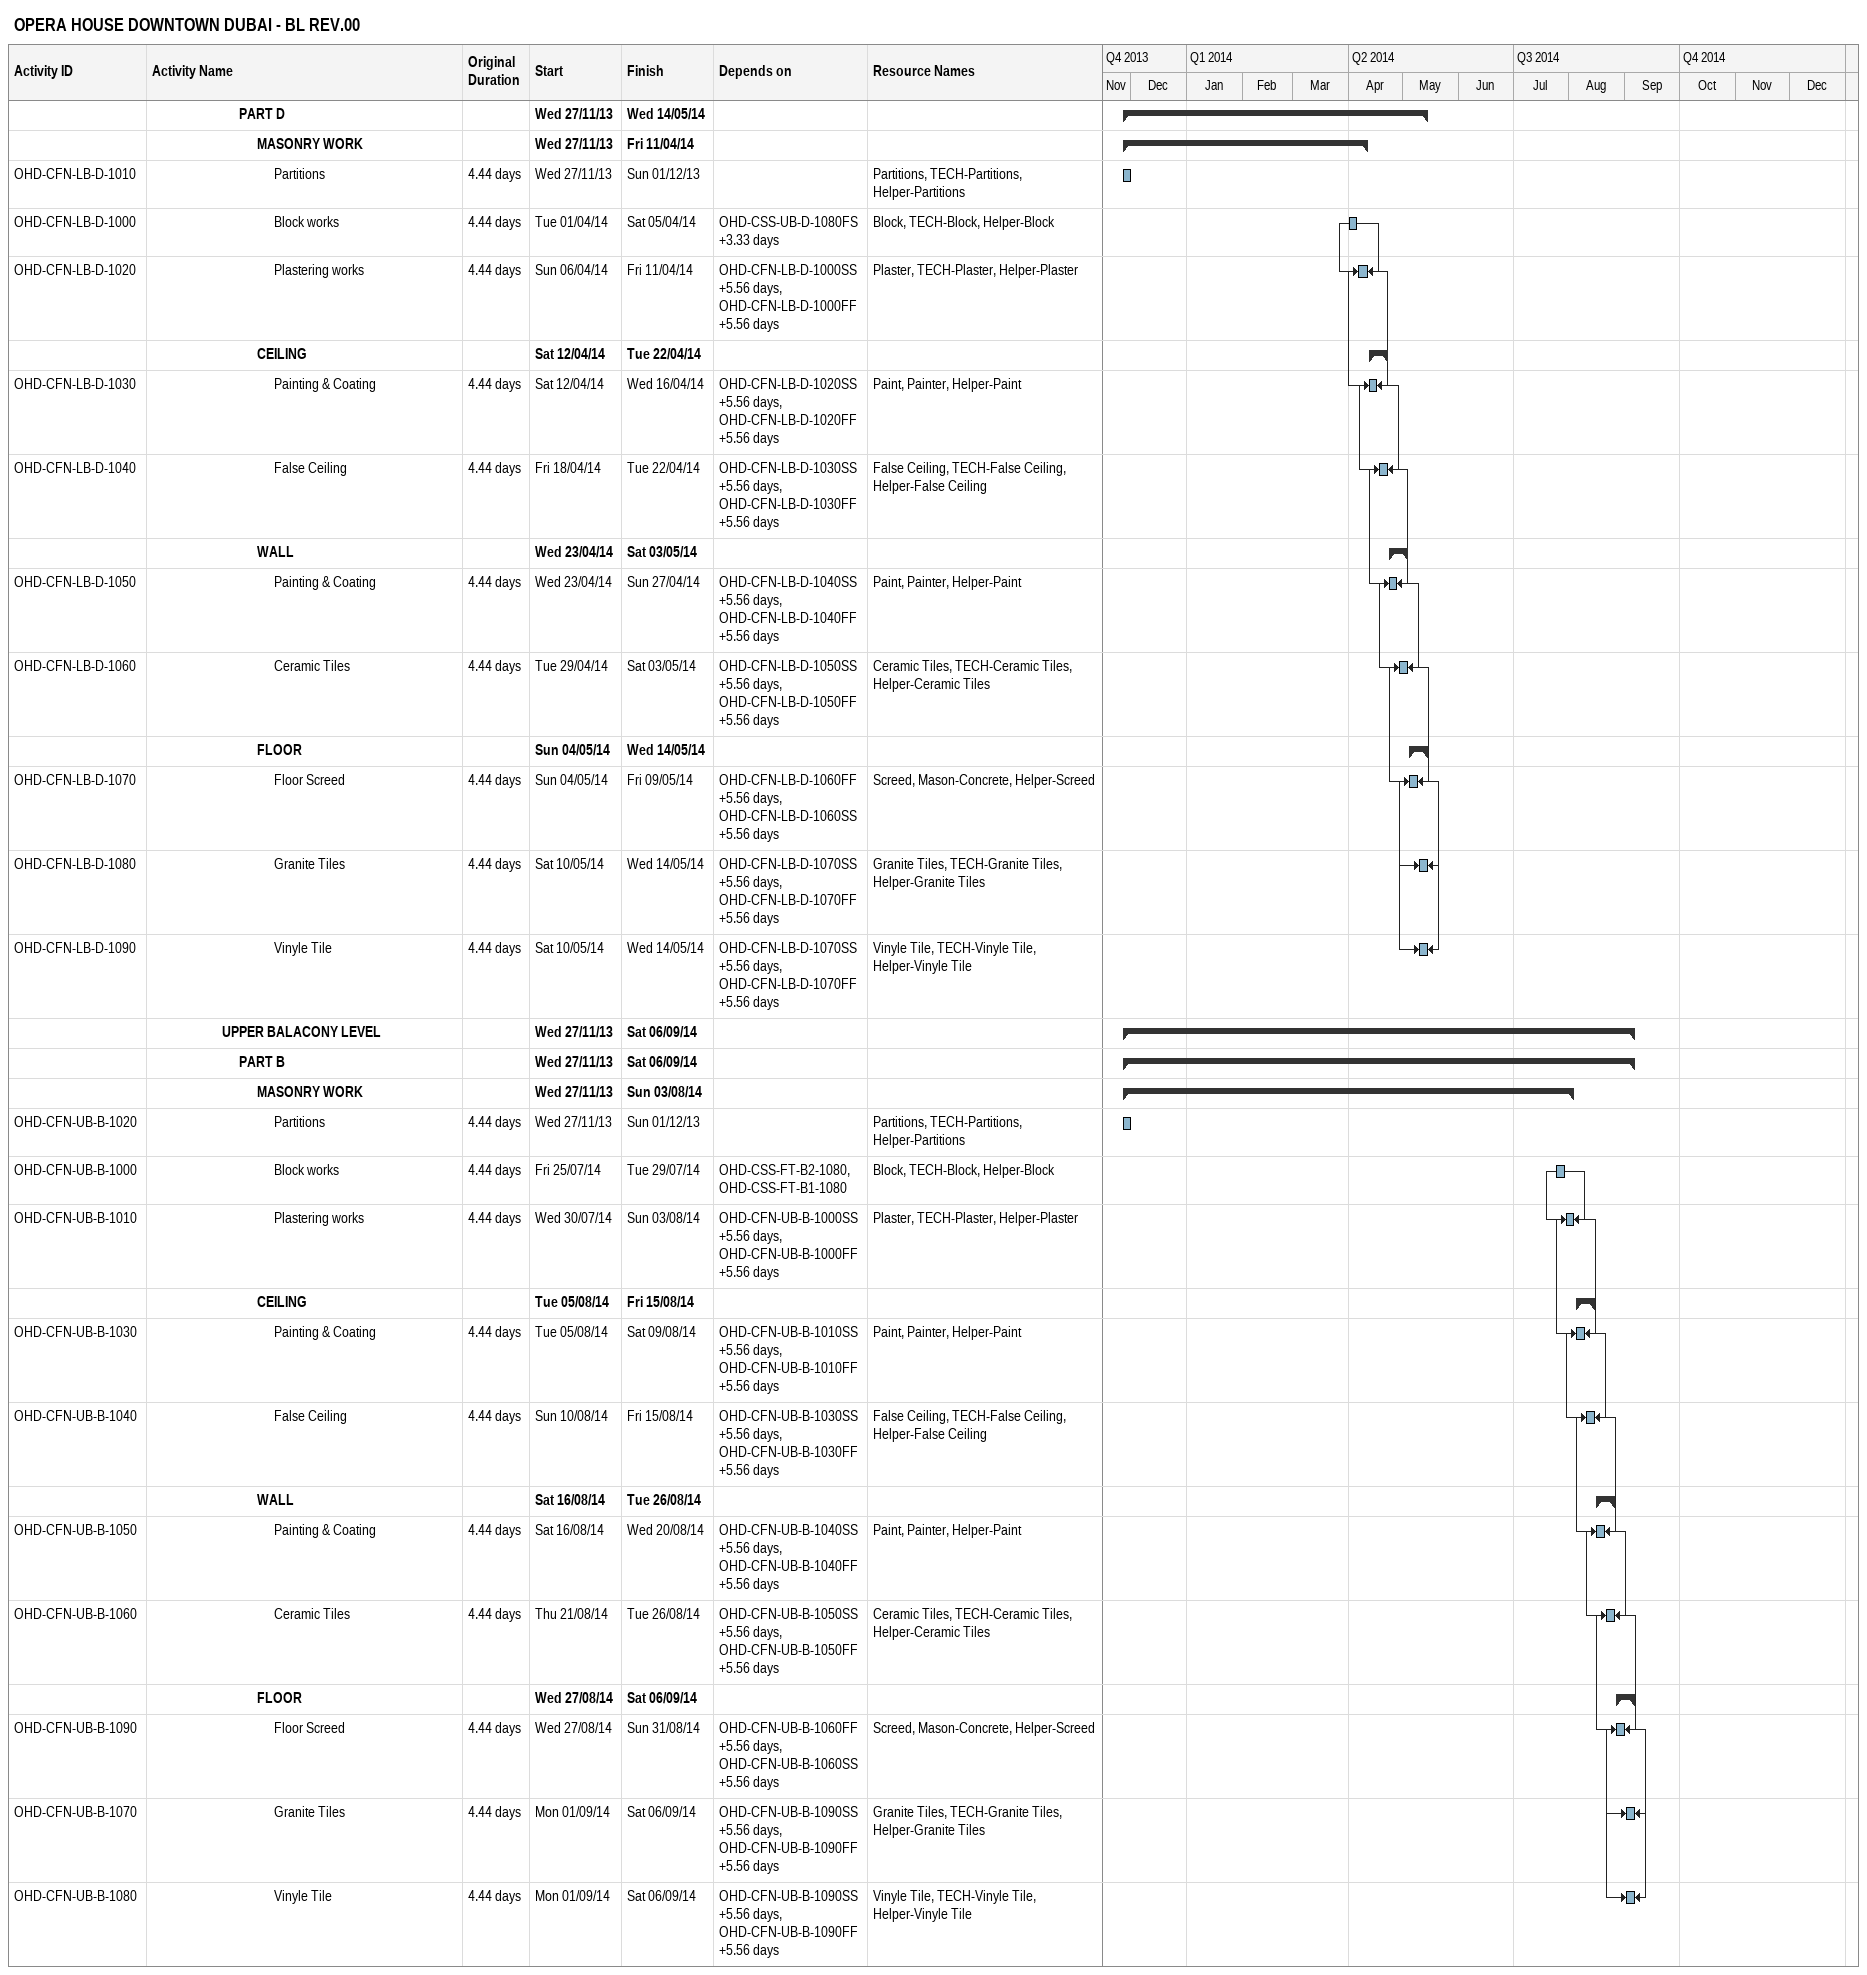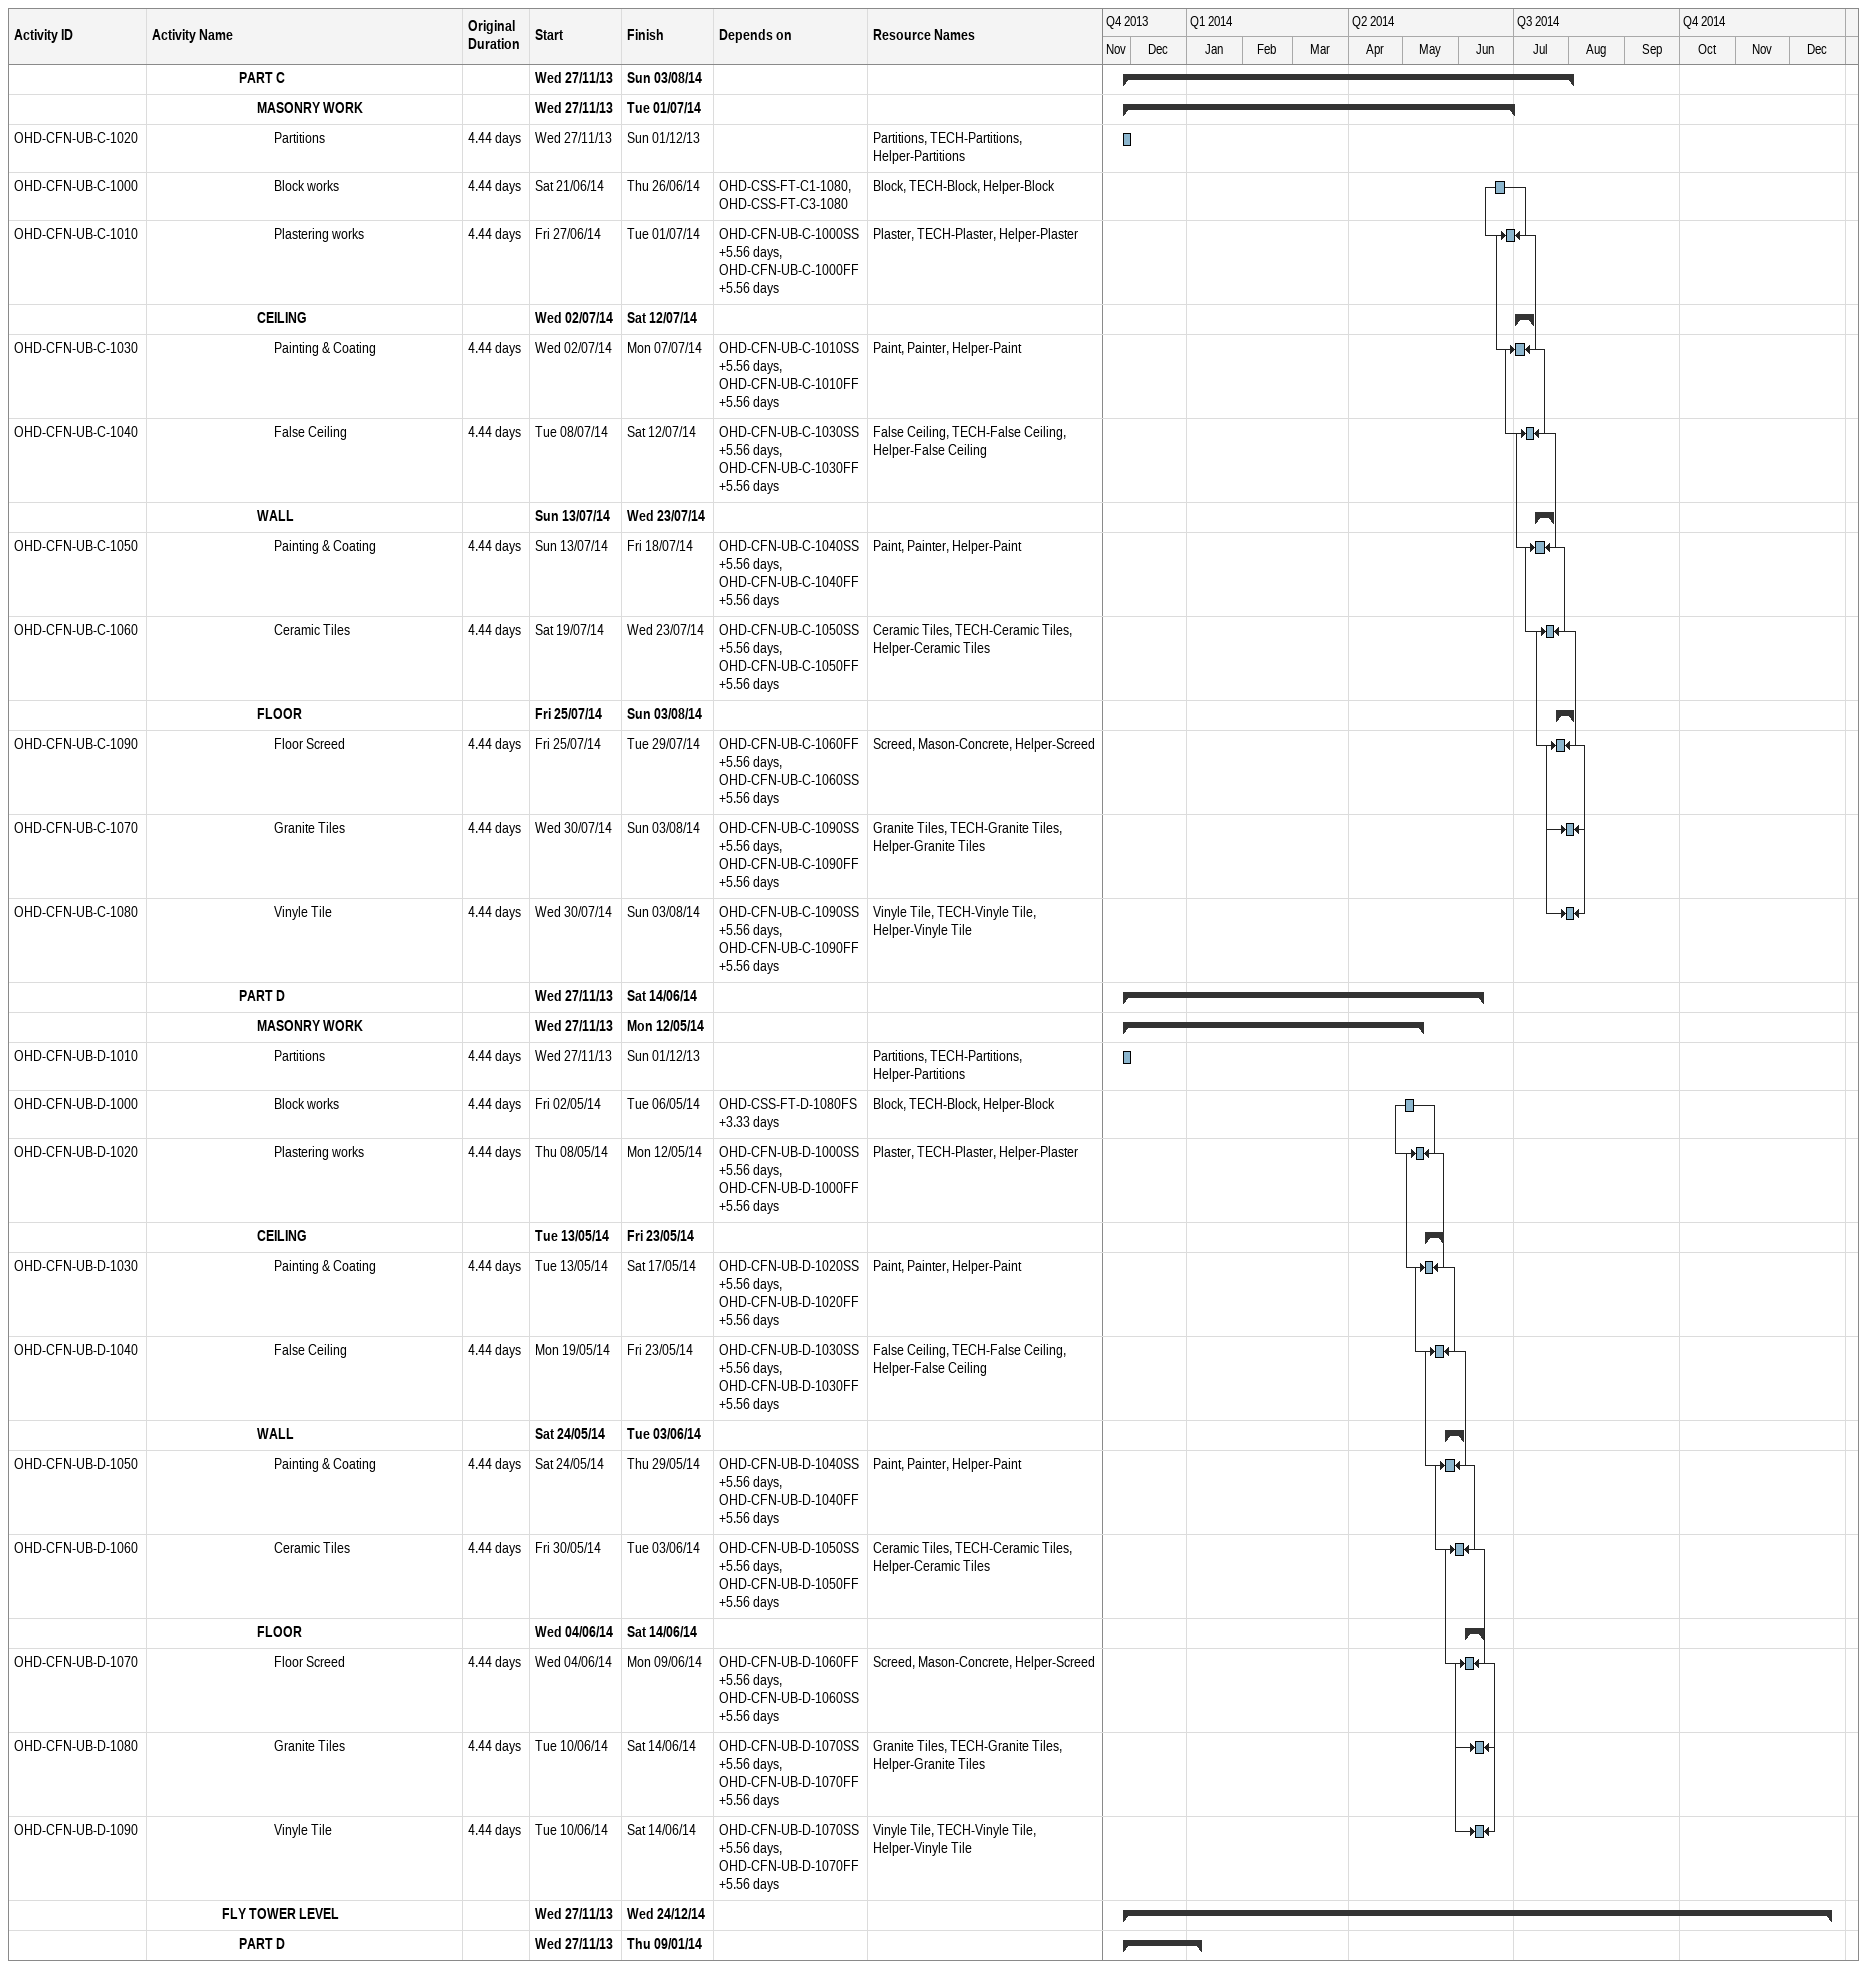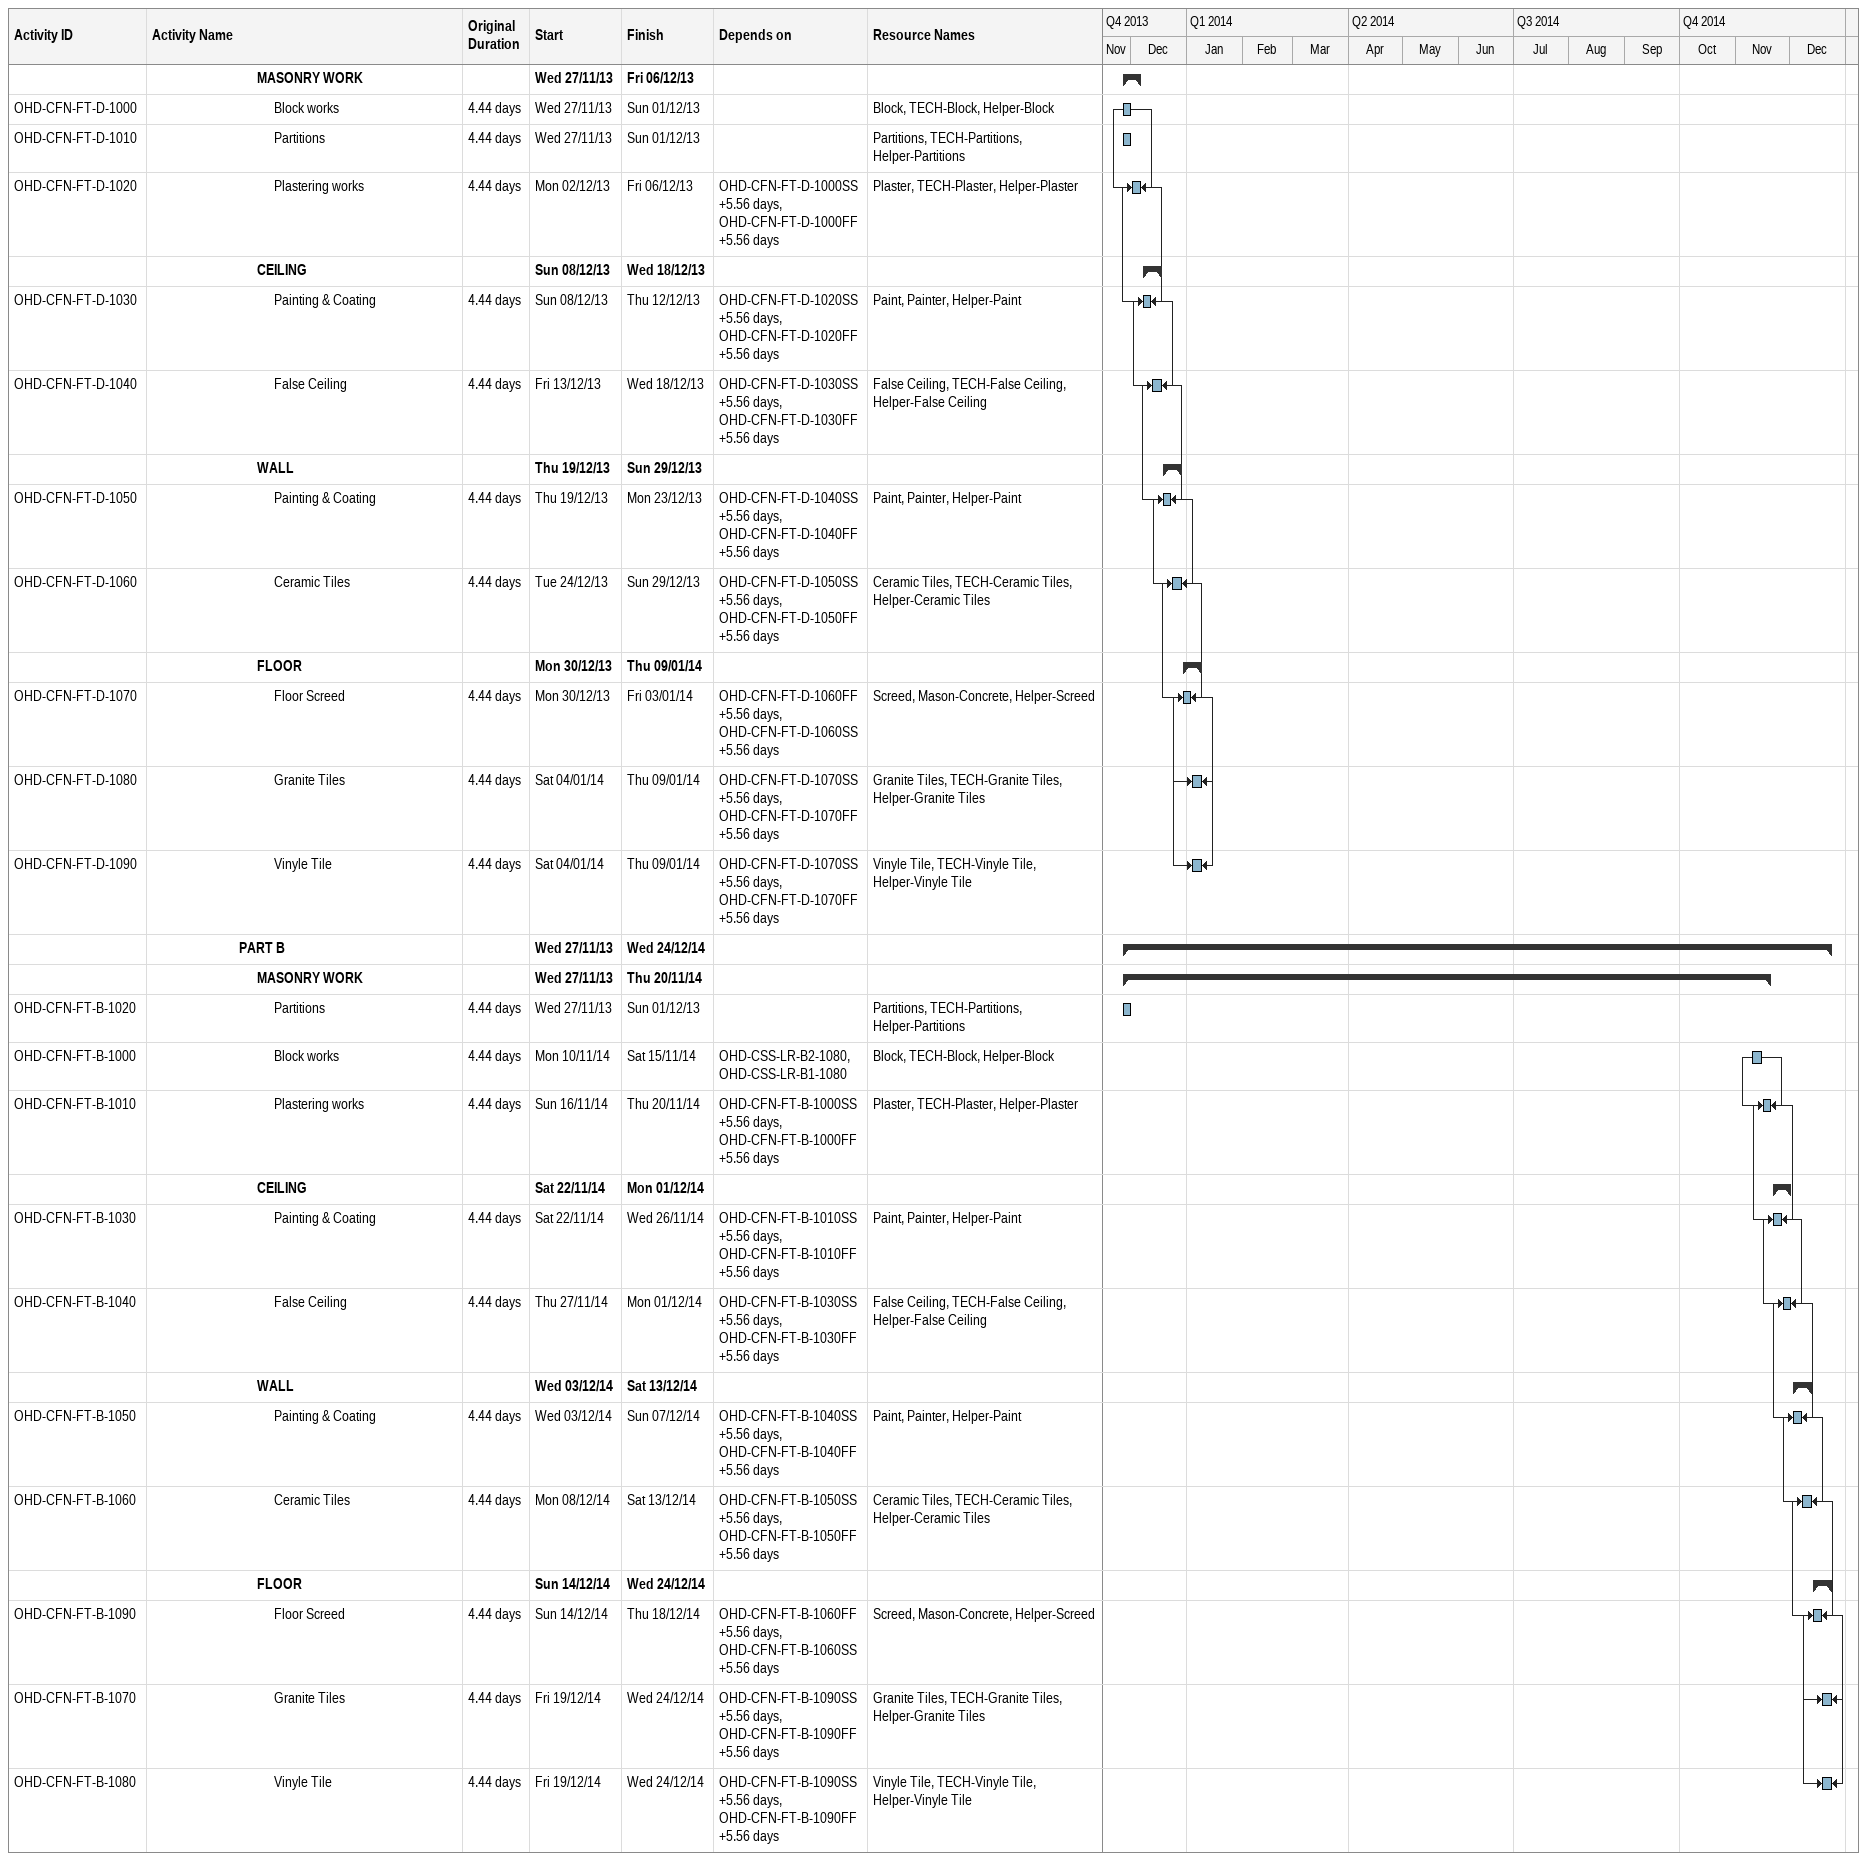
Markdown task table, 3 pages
OPERA HOUSE DOWNTOWN DUBAI - BL REV.00

| ID | Level | Task | Original duration | Start | Finish | Predecessors | Resources |
|---|---|---|---|---|---|---|---|
|  | 6 | **PART D** |  | 2013-11-27 | 2014-05-14 |  |  |
|  | 7 | **MASONRY WORK** |  | 2013-11-27 | 2014-04-11 |  |  |
| OHD-CFN-LB-D-1010 | 8 | Partitions | 4.44d | 2013-11-27 | 2013-12-01 |  | Partitions, TECH-Partitions, Helper-Partitions |
| OHD-CFN-LB-D-1000 | 8 | Block works | 4.44d | 2014-04-01 | 2014-04-05 | OHD-CSS-UB-D-1080FS+3.33d | Block, TECH-Block, Helper-Block |
| OHD-CFN-LB-D-1020 | 8 | Plastering works | 4.44d | 2014-04-06 | 2014-04-11 | OHD-CFN-LB-D-1000SS+5.56d, OHD-CFN-LB-D-1000FF+5.56d | Plaster, TECH-Plaster, Helper-Plaster |
|  | 7 | **CEILING** |  | 2014-04-12 | 2014-04-22 |  |  |
| OHD-CFN-LB-D-1030 | 8 | Painting & Coating | 4.44d | 2014-04-12 | 2014-04-16 | OHD-CFN-LB-D-1020SS+5.56d, OHD-CFN-LB-D-1020FF+5.56d | Paint, Painter, Helper-Paint |
| OHD-CFN-LB-D-1040 | 8 | False Ceiling | 4.44d | 2014-04-18 | 2014-04-22 | OHD-CFN-LB-D-1030SS+5.56d, OHD-CFN-LB-D-1030FF+5.56d | False Ceiling, TECH-False Ceiling, Helper-False Ceiling |
|  | 7 | **WALL** |  | 2014-04-23 | 2014-05-03 |  |  |
| OHD-CFN-LB-D-1050 | 8 | Painting & Coating | 4.44d | 2014-04-23 | 2014-04-27 | OHD-CFN-LB-D-1040SS+5.56d, OHD-CFN-LB-D-1040FF+5.56d | Paint, Painter, Helper-Paint |
| OHD-CFN-LB-D-1060 | 8 | Ceramic Tiles | 4.44d | 2014-04-29 | 2014-05-03 | OHD-CFN-LB-D-1050SS+5.56d, OHD-CFN-LB-D-1050FF+5.56d | Ceramic Tiles, TECH-Ceramic Tiles, Helper-Ceramic Tiles |
|  | 7 | **FLOOR** |  | 2014-05-04 | 2014-05-14 |  |  |
| OHD-CFN-LB-D-1070 | 8 | Floor Screed | 4.44d | 2014-05-04 | 2014-05-09 | OHD-CFN-LB-D-1060FF+5.56d, OHD-CFN-LB-D-1060SS+5.56d | Screed, Mason-Concrete, Helper-Screed |
| OHD-CFN-LB-D-1080 | 8 | Granite Tiles | 4.44d | 2014-05-10 | 2014-05-14 | OHD-CFN-LB-D-1070SS+5.56d, OHD-CFN-LB-D-1070FF+5.56d | Granite Tiles, TECH-Granite Tiles, Helper-Granite Tiles |
| OHD-CFN-LB-D-1090 | 8 | Vinyle Tile | 4.44d | 2014-05-10 | 2014-05-14 | OHD-CFN-LB-D-1070SS+5.56d, OHD-CFN-LB-D-1070FF+5.56d | Vinyle Tile, TECH-Vinyle Tile, Helper-Vinyle Tile |
|  | 5 | **UPPER BALACONY LEVEL** |  | 2013-11-27 | 2014-09-06 |  |  |
|  | 6 | **PART B** |  | 2013-11-27 | 2014-09-06 |  |  |
|  | 7 | **MASONRY WORK** |  | 2013-11-27 | 2014-08-03 |  |  |
| OHD-CFN-UB-B-1020 | 8 | Partitions | 4.44d | 2013-11-27 | 2013-12-01 |  | Partitions, TECH-Partitions, Helper-Partitions |
| OHD-CFN-UB-B-1000 | 8 | Block works | 4.44d | 2014-07-25 | 2014-07-29 | OHD-CSS-FT-B2-1080, OHD-CSS-FT-B1-1080 | Block, TECH-Block, Helper-Block |
| OHD-CFN-UB-B-1010 | 8 | Plastering works | 4.44d | 2014-07-30 | 2014-08-03 | OHD-CFN-UB-B-1000SS+5.56d, OHD-CFN-UB-B-1000FF+5.56d | Plaster, TECH-Plaster, Helper-Plaster |
|  | 7 | **CEILING** |  | 2014-08-05 | 2014-08-15 |  |  |
| OHD-CFN-UB-B-1030 | 8 | Painting & Coating | 4.44d | 2014-08-05 | 2014-08-09 | OHD-CFN-UB-B-1010SS+5.56d, OHD-CFN-UB-B-1010FF+5.56d | Paint, Painter, Helper-Paint |
| OHD-CFN-UB-B-1040 | 8 | False Ceiling | 4.44d | 2014-08-10 | 2014-08-15 | OHD-CFN-UB-B-1030SS+5.56d, OHD-CFN-UB-B-1030FF+5.56d | False Ceiling, TECH-False Ceiling, Helper-False Ceiling |
|  | 7 | **WALL** |  | 2014-08-16 | 2014-08-26 |  |  |
| OHD-CFN-UB-B-1050 | 8 | Painting & Coating | 4.44d | 2014-08-16 | 2014-08-20 | OHD-CFN-UB-B-1040SS+5.56d, OHD-CFN-UB-B-1040FF+5.56d | Paint, Painter, Helper-Paint |
| OHD-CFN-UB-B-1060 | 8 | Ceramic Tiles | 4.44d | 2014-08-21 | 2014-08-26 | OHD-CFN-UB-B-1050SS+5.56d, OHD-CFN-UB-B-1050FF+5.56d | Ceramic Tiles, TECH-Ceramic Tiles, Helper-Ceramic Tiles |
|  | 7 | **FLOOR** |  | 2014-08-27 | 2014-09-06 |  |  |
| OHD-CFN-UB-B-1090 | 8 | Floor Screed | 4.44d | 2014-08-27 | 2014-08-31 | OHD-CFN-UB-B-1060FF+5.56d, OHD-CFN-UB-B-1060SS+5.56d | Screed, Mason-Concrete, Helper-Screed |
| OHD-CFN-UB-B-1070 | 8 | Granite Tiles | 4.44d | 2014-09-01 | 2014-09-06 | OHD-CFN-UB-B-1090SS+5.56d, OHD-CFN-UB-B-1090FF+5.56d | Granite Tiles, TECH-Granite Tiles, Helper-Granite Tiles |
| OHD-CFN-UB-B-1080 | 8 | Vinyle Tile | 4.44d | 2014-09-01 | 2014-09-06 | OHD-CFN-UB-B-1090SS+5.56d, OHD-CFN-UB-B-1090FF+5.56d | Vinyle Tile, TECH-Vinyle Tile, Helper-Vinyle Tile |
|  | 6 | **PART C** |  | 2013-11-27 | 2014-08-03 |  |  |
|  | 7 | **MASONRY WORK** |  | 2013-11-27 | 2014-07-01 |  |  |
| OHD-CFN-UB-C-1020 | 8 | Partitions | 4.44d | 2013-11-27 | 2013-12-01 |  | Partitions, TECH-Partitions, Helper-Partitions |
| OHD-CFN-UB-C-1000 | 8 | Block works | 4.44d | 2014-06-21 | 2014-06-26 | OHD-CSS-FT-C1-1080, OHD-CSS-FT-C3-1080 | Block, TECH-Block, Helper-Block |
| OHD-CFN-UB-C-1010 | 8 | Plastering works | 4.44d | 2014-06-27 | 2014-07-01 | OHD-CFN-UB-C-1000SS+5.56d, OHD-CFN-UB-C-1000FF+5.56d | Plaster, TECH-Plaster, Helper-Plaster |
|  | 7 | **CEILING** |  | 2014-07-02 | 2014-07-12 |  |  |
| OHD-CFN-UB-C-1030 | 8 | Painting & Coating | 4.44d | 2014-07-02 | 2014-07-07 | OHD-CFN-UB-C-1010SS+5.56d, OHD-CFN-UB-C-1010FF+5.56d | Paint, Painter, Helper-Paint |
| OHD-CFN-UB-C-1040 | 8 | False Ceiling | 4.44d | 2014-07-08 | 2014-07-12 | OHD-CFN-UB-C-1030SS+5.56d, OHD-CFN-UB-C-1030FF+5.56d | False Ceiling, TECH-False Ceiling, Helper-False Ceiling |
|  | 7 | **WALL** |  | 2014-07-13 | 2014-07-23 |  |  |
| OHD-CFN-UB-C-1050 | 8 | Painting & Coating | 4.44d | 2014-07-13 | 2014-07-18 | OHD-CFN-UB-C-1040SS+5.56d, OHD-CFN-UB-C-1040FF+5.56d | Paint, Painter, Helper-Paint |
| OHD-CFN-UB-C-1060 | 8 | Ceramic Tiles | 4.44d | 2014-07-19 | 2014-07-23 | OHD-CFN-UB-C-1050SS+5.56d, OHD-CFN-UB-C-1050FF+5.56d | Ceramic Tiles, TECH-Ceramic Tiles, Helper-Ceramic Tiles |
|  | 7 | **FLOOR** |  | 2014-07-25 | 2014-08-03 |  |  |
| OHD-CFN-UB-C-1090 | 8 | Floor Screed | 4.44d | 2014-07-25 | 2014-07-29 | OHD-CFN-UB-C-1060FF+5.56d, OHD-CFN-UB-C-1060SS+5.56d | Screed, Mason-Concrete, Helper-Screed |
| OHD-CFN-UB-C-1070 | 8 | Granite Tiles | 4.44d | 2014-07-30 | 2014-08-03 | OHD-CFN-UB-C-1090SS+5.56d, OHD-CFN-UB-C-1090FF+5.56d | Granite Tiles, TECH-Granite Tiles, Helper-Granite Tiles |
| OHD-CFN-UB-C-1080 | 8 | Vinyle Tile | 4.44d | 2014-07-30 | 2014-08-03 | OHD-CFN-UB-C-1090SS+5.56d, OHD-CFN-UB-C-1090FF+5.56d | Vinyle Tile, TECH-Vinyle Tile, Helper-Vinyle Tile |
|  | 6 | **PART D** |  | 2013-11-27 | 2014-06-14 |  |  |
|  | 7 | **MASONRY WORK** |  | 2013-11-27 | 2014-05-12 |  |  |
| OHD-CFN-UB-D-1010 | 8 | Partitions | 4.44d | 2013-11-27 | 2013-12-01 |  | Partitions, TECH-Partitions, Helper-Partitions |
| OHD-CFN-UB-D-1000 | 8 | Block works | 4.44d | 2014-05-02 | 2014-05-06 | OHD-CSS-FT-D-1080FS+3.33d | Block, TECH-Block, Helper-Block |
| OHD-CFN-UB-D-1020 | 8 | Plastering works | 4.44d | 2014-05-08 | 2014-05-12 | OHD-CFN-UB-D-1000SS+5.56d, OHD-CFN-UB-D-1000FF+5.56d | Plaster, TECH-Plaster, Helper-Plaster |
|  | 7 | **CEILING** |  | 2014-05-13 | 2014-05-23 |  |  |
| OHD-CFN-UB-D-1030 | 8 | Painting & Coating | 4.44d | 2014-05-13 | 2014-05-17 | OHD-CFN-UB-D-1020SS+5.56d, OHD-CFN-UB-D-1020FF+5.56d | Paint, Painter, Helper-Paint |
| OHD-CFN-UB-D-1040 | 8 | False Ceiling | 4.44d | 2014-05-19 | 2014-05-23 | OHD-CFN-UB-D-1030SS+5.56d, OHD-CFN-UB-D-1030FF+5.56d | False Ceiling, TECH-False Ceiling, Helper-False Ceiling |
|  | 7 | **WALL** |  | 2014-05-24 | 2014-06-03 |  |  |
| OHD-CFN-UB-D-1050 | 8 | Painting & Coating | 4.44d | 2014-05-24 | 2014-05-29 | OHD-CFN-UB-D-1040SS+5.56d, OHD-CFN-UB-D-1040FF+5.56d | Paint, Painter, Helper-Paint |
| OHD-CFN-UB-D-1060 | 8 | Ceramic Tiles | 4.44d | 2014-05-30 | 2014-06-03 | OHD-CFN-UB-D-1050SS+5.56d, OHD-CFN-UB-D-1050FF+5.56d | Ceramic Tiles, TECH-Ceramic Tiles, Helper-Ceramic Tiles |
|  | 7 | **FLOOR** |  | 2014-06-04 | 2014-06-14 |  |  |
| OHD-CFN-UB-D-1070 | 8 | Floor Screed | 4.44d | 2014-06-04 | 2014-06-09 | OHD-CFN-UB-D-1060FF+5.56d, OHD-CFN-UB-D-1060SS+5.56d | Screed, Mason-Concrete, Helper-Screed |
| OHD-CFN-UB-D-1080 | 8 | Granite Tiles | 4.44d | 2014-06-10 | 2014-06-14 | OHD-CFN-UB-D-1070SS+5.56d, OHD-CFN-UB-D-1070FF+5.56d | Granite Tiles, TECH-Granite Tiles, Helper-Granite Tiles |
| OHD-CFN-UB-D-1090 | 8 | Vinyle Tile | 4.44d | 2014-06-10 | 2014-06-14 | OHD-CFN-UB-D-1070SS+5.56d, OHD-CFN-UB-D-1070FF+5.56d | Vinyle Tile, TECH-Vinyle Tile, Helper-Vinyle Tile |
|  | 5 | **FLY TOWER LEVEL** |  | 2013-11-27 | 2014-12-24 |  |  |
|  | 6 | **PART D** |  | 2013-11-27 | 2014-01-09 |  |  |
|  | 7 | **MASONRY WORK** |  | 2013-11-27 | 2013-12-06 |  |  |
| OHD-CFN-FT-D-1000 | 8 | Block works | 4.44d | 2013-11-27 | 2013-12-01 |  | Block, TECH-Block, Helper-Block |
| OHD-CFN-FT-D-1010 | 8 | Partitions | 4.44d | 2013-11-27 | 2013-12-01 |  | Partitions, TECH-Partitions, Helper-Partitions |
| OHD-CFN-FT-D-1020 | 8 | Plastering works | 4.44d | 2013-12-02 | 2013-12-06 | OHD-CFN-FT-D-1000SS+5.56d, OHD-CFN-FT-D-1000FF+5.56d | Plaster, TECH-Plaster, Helper-Plaster |
|  | 7 | **CEILING** |  | 2013-12-08 | 2013-12-18 |  |  |
| OHD-CFN-FT-D-1030 | 8 | Painting & Coating | 4.44d | 2013-12-08 | 2013-12-12 | OHD-CFN-FT-D-1020SS+5.56d, OHD-CFN-FT-D-1020FF+5.56d | Paint, Painter, Helper-Paint |
| OHD-CFN-FT-D-1040 | 8 | False Ceiling | 4.44d | 2013-12-13 | 2013-12-18 | OHD-CFN-FT-D-1030SS+5.56d, OHD-CFN-FT-D-1030FF+5.56d | False Ceiling, TECH-False Ceiling, Helper-False Ceiling |
|  | 7 | **WALL** |  | 2013-12-19 | 2013-12-29 |  |  |
| OHD-CFN-FT-D-1050 | 8 | Painting & Coating | 4.44d | 2013-12-19 | 2013-12-23 | OHD-CFN-FT-D-1040SS+5.56d, OHD-CFN-FT-D-1040FF+5.56d | Paint, Painter, Helper-Paint |
| OHD-CFN-FT-D-1060 | 8 | Ceramic Tiles | 4.44d | 2013-12-24 | 2013-12-29 | OHD-CFN-FT-D-1050SS+5.56d, OHD-CFN-FT-D-1050FF+5.56d | Ceramic Tiles, TECH-Ceramic Tiles, Helper-Ceramic Tiles |
|  | 7 | **FLOOR** |  | 2013-12-30 | 2014-01-09 |  |  |
| OHD-CFN-FT-D-1070 | 8 | Floor Screed | 4.44d | 2013-12-30 | 2014-01-03 | OHD-CFN-FT-D-1060FF+5.56d, OHD-CFN-FT-D-1060SS+5.56d | Screed, Mason-Concrete, Helper-Screed |
| OHD-CFN-FT-D-1080 | 8 | Granite Tiles | 4.44d | 2014-01-04 | 2014-01-09 | OHD-CFN-FT-D-1070SS+5.56d, OHD-CFN-FT-D-1070FF+5.56d | Granite Tiles, TECH-Granite Tiles, Helper-Granite Tiles |
| OHD-CFN-FT-D-1090 | 8 | Vinyle Tile | 4.44d | 2014-01-04 | 2014-01-09 | OHD-CFN-FT-D-1070SS+5.56d, OHD-CFN-FT-D-1070FF+5.56d | Vinyle Tile, TECH-Vinyle Tile, Helper-Vinyle Tile |
|  | 6 | **PART B** |  | 2013-11-27 | 2014-12-24 |  |  |
|  | 7 | **MASONRY WORK** |  | 2013-11-27 | 2014-11-20 |  |  |
| OHD-CFN-FT-B-1020 | 8 | Partitions | 4.44d | 2013-11-27 | 2013-12-01 |  | Partitions, TECH-Partitions, Helper-Partitions |
| OHD-CFN-FT-B-1000 | 8 | Block works | 4.44d | 2014-11-10 | 2014-11-15 | OHD-CSS-LR-B2-1080, OHD-CSS-LR-B1-1080 | Block, TECH-Block, Helper-Block |
| OHD-CFN-FT-B-1010 | 8 | Plastering works | 4.44d | 2014-11-16 | 2014-11-20 | OHD-CFN-FT-B-1000SS+5.56d, OHD-CFN-FT-B-1000FF+5.56d | Plaster, TECH-Plaster, Helper-Plaster |
|  | 7 | **CEILING** |  | 2014-11-22 | 2014-12-01 |  |  |
| OHD-CFN-FT-B-1030 | 8 | Painting & Coating | 4.44d | 2014-11-22 | 2014-11-26 | OHD-CFN-FT-B-1010SS+5.56d, OHD-CFN-FT-B-1010FF+5.56d | Paint, Painter, Helper-Paint |
| OHD-CFN-FT-B-1040 | 8 | False Ceiling | 4.44d | 2014-11-27 | 2014-12-01 | OHD-CFN-FT-B-1030SS+5.56d, OHD-CFN-FT-B-1030FF+5.56d | False Ceiling, TECH-False Ceiling, Helper-False Ceiling |
|  | 7 | **WALL** |  | 2014-12-03 | 2014-12-13 |  |  |
| OHD-CFN-FT-B-1050 | 8 | Painting & Coating | 4.44d | 2014-12-03 | 2014-12-07 | OHD-CFN-FT-B-1040SS+5.56d, OHD-CFN-FT-B-1040FF+5.56d | Paint, Painter, Helper-Paint |
| OHD-CFN-FT-B-1060 | 8 | Ceramic Tiles | 4.44d | 2014-12-08 | 2014-12-13 | OHD-CFN-FT-B-1050SS+5.56d, OHD-CFN-FT-B-1050FF+5.56d | Ceramic Tiles, TECH-Ceramic Tiles, Helper-Ceramic Tiles |
|  | 7 | **FLOOR** |  | 2014-12-14 | 2014-12-24 |  |  |
| OHD-CFN-FT-B-1090 | 8 | Floor Screed | 4.44d | 2014-12-14 | 2014-12-18 | OHD-CFN-FT-B-1060FF+5.56d, OHD-CFN-FT-B-1060SS+5.56d | Screed, Mason-Concrete, Helper-Screed |
| OHD-CFN-FT-B-1070 | 8 | Granite Tiles | 4.44d | 2014-12-19 | 2014-12-24 | OHD-CFN-FT-B-1090SS+5.56d, OHD-CFN-FT-B-1090FF+5.56d | Granite Tiles, TECH-Granite Tiles, Helper-Granite Tiles |
| OHD-CFN-FT-B-1080 | 8 | Vinyle Tile | 4.44d | 2014-12-19 | 2014-12-24 | OHD-CFN-FT-B-1090SS+5.56d, OHD-CFN-FT-B-1090FF+5.56d | Vinyle Tile, TECH-Vinyle Tile, Helper-Vinyle Tile |
